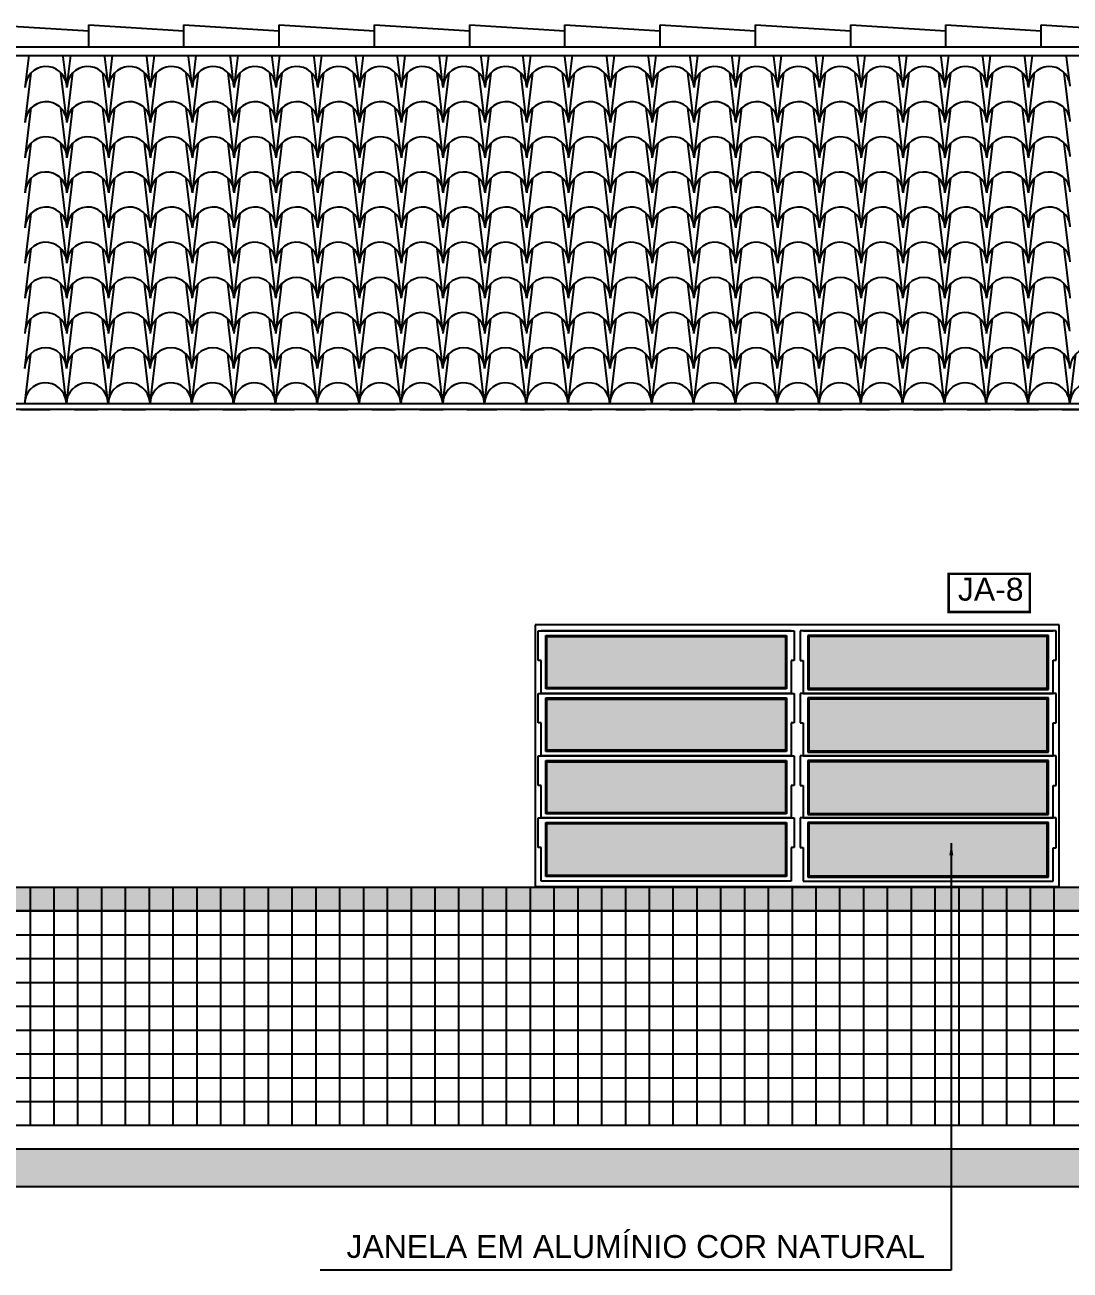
# Model space of a CAD drawing. Extents: x 183 to 373, y 23 to 105.
# Drawn here: x 223.99 to 228.38, y 56.57 to 61.8 of the extents above; entities that cross this region are included whole.
import ezdxf

# ---------------------------------------------------------------- set-up
doc = ezdxf.new("R2010")
doc.units = 0
doc.header["$LTSCALE"] = 0.005
doc.linetypes.add('C5', pattern=[60, 50, -5, 0, -5])
doc.linetypes.add('TRAÇO-2PTOS_P', pattern=[0.625, 0.25, -0.125, 0, -0.125, 0, -0.125])
doc.layers.get('0').update_dxf_attribs({"linetype": 'CONTINUOUS'})
for name, color, linetype in [('01', 1, 'CONTINUOUS'), ('0_HATCH', 1, 'CONTINUOUS'), ('252', 252, 'CONTINUOUS'), ('A-01', 1, 'CONTINUOUS'), ('A-CHAO_FACHADA', 8, 'CONTINUOUS'), ('A-COTAS', 1, 'CONTINUOUS'), ('A-HACH', 1, 'CONTINUOUS'), ('ARQ-EXO-1_100', 251, 'C5'), ('ARQ-SMB-1_100', 1, 'CONTINUOUS'), ('ARQ-TXT-1_075', 2, 'CONTINUOUS'), ('BL-AR-TELHA 2', 2, 'CONTINUOUS'), ('TELHA', 3, 'CONTINUOUS')]:
    doc.layers.add(name, color=color, linetype=linetype)
doc.styles.add('ESC-50-A20', font='arial.ttf', dxfattribs={"height": 0.1})
doc.styles.add('FNDE Texto Cota 0025', font='verdana.ttf', dxfattribs={"height": 0.04})
doc.dimstyles.new('FNDE 1-0025', dxfattribs={"dimscale": 5, "dimtxt": 0.04, "dimasz": 0.01, "dimexe": 0.15, "dimexo": 0.15, "dimgap": 0.005, "dimtad": 1, "dimzin": 1, "dimdsep": 46, "dimtxsty": 'FNDE Texto Cota 0025', "dimblk": 'tic', "dimcen": 0.015, "dimdle": 0.15, "dimse1": 1, "dimse2": 1, "dimclrd": 251, "dimclre": 251, "dimclrt": 256, "dimaunit": 1, "dimadec": 3, "dimazin": 0, "dimtfac": 1, "dimtix": 1, "dimtmove": 2, "dimatfit": 3, "dimfxl": 0.15, "dimtvp": 1, "dimtolj": 1, "dimtzin": 0, "dimarcsym": 0})

# ---------------------------------------------------------------- blocks, each defined once
blk = doc.blocks.new('tic')
at = {"color": 251}
for p, q in [((-1, 0), (1, 0)), ((0, -1), (0, 1))]:
    blk.add_line(p, q, dxfattribs=at)
blk.add_line((-0.6, -0.6), (0.6, 0.6))

msp = doc.modelspace()

# ---------------------------------------------------------------- hatches: boundary and pattern name
at = {"layer": '0_HATCH'}
msp.add_hatch(color=160, dxfattribs=at).paths.add_polyline_path([(265.7723, 58.0804), (208.5873, 58.0804), (208.5873, 58.1804), (265.7723, 58.1804)])
at = {"layer": 'A-COTAS'}
h = msp.add_hatch(color=256, dxfattribs=at)
h.set_gradient(color1=(91, 91, 91), one_color=1, tint=1, name='INVHEMISPHERICAL')
h.paths.add_polyline_path([(226.1867, 59.2318), (226.1867, 59.0173), (227.1879, 59.0173), (227.1879, 59.2318)])
h.paths.add_polyline_path([(226.1867, 58.9693), (226.1867, 58.7548), (227.1879, 58.7548), (227.1879, 58.9693)])
h.paths.add_polyline_path([(226.1867, 58.7068), (226.1867, 58.4923), (227.1879, 58.4923), (227.1879, 58.7068)])
h.paths.add_polyline_path([(226.1867, 58.4468), (226.1867, 58.2298), (227.1879, 58.2298), (227.1879, 58.4468)])
h.paths.add_polyline_path([(228.2879, 59.015), (228.2879, 59.2318), (227.2867, 59.2318), (227.2867, 59.015)])
h.paths.add_polyline_path([(228.2879, 58.7525), (228.2879, 58.9693), (227.2867, 58.9693), (227.2867, 58.7525)])
h.paths.add_polyline_path([(228.2879, 58.49), (228.2879, 58.7068), (227.2867, 58.7068), (227.2867, 58.49)])
h.paths.add_polyline_path([(227.2867, 58.4468), (227.2867, 58.2275), (228.2879, 58.2275), (228.2879, 58.4468)])
at = {"layer": 'A-HACH'}
msp.add_hatch(color=254, dxfattribs=at).paths.add_polyline_path([(206.7463, 57.0804), (206.7463, 56.9223), (267.1707, 56.9223), (267.1707, 57.0804)])

# ---------------------------------------------------------------- linework, layer by layer
at = {"layer": '01', "color": 251}
msp.add_line((208.5873, 58.0804, -6.6453), (265.7723, 58.0804, -6.6453), dxfattribs=at)
at = {"layer": '252'}
for p, q in [((224.0173, 57.1804, 6.6453), (224.0173, 58.1804, 6.6453)), ((224.0173, 57.1804, 6.6453), (224.0173, 58.1804, 6.6453)), ((224.1173, 57.1804, 6.6453), (224.1173, 58.1804, 6.6453)), ((224.2173, 57.1804, 6.6453), (224.2173, 58.1804, 6.6453)), ((224.3173, 57.1804, 6.6453), (224.3173, 58.1804, 6.6453)), ((224.4173, 57.1804, 6.6453), (224.4173, 58.1804, 6.6453)), ((224.5173, 57.1804, 6.6453), (224.5173, 58.1804, 6.6453)), ((224.6173, 57.1804, 6.6453), (224.6173, 58.1804, 6.6453)), ((224.7173, 57.1804, 6.6453), (224.7173, 58.1804, 6.6453)), ((224.8173, 57.1804, 6.6453), (224.8173, 58.1804, 6.6453)), ((224.8173, 57.1804, 6.6453), (224.8173, 58.1804, 6.6453)), ((224.9173, 57.1804, 6.6453), (224.9173, 58.1804, 6.6453)), ((225.0173, 57.1804, 6.6453), (225.0173, 58.1804, 6.6453)), ((225.1173, 57.1804, 6.6453), (225.1173, 58.1804, 6.6453)), ((225.2173, 57.1804, 6.6453), (225.2173, 58.1804, 6.6453)), ((225.2173, 57.1804, 6.6453), (225.2173, 58.1804, 6.6453)), ((225.3173, 57.1804, 6.6453), (225.3173, 58.1804, 6.6453)), ((225.4173, 57.1804, 6.6453), (225.4173, 58.1804, 6.6453)), ((225.5173, 57.1804, 6.6453), (225.5173, 58.1804, 6.6453)), ((225.6173, 57.1804, 6.6453), (225.6173, 58.1804, 6.6453)), ((225.7173, 57.1804, 6.6453), (225.7173, 58.1804, 6.6453)), ((225.8173, 57.1804, 6.6453), (225.8173, 58.1804, 6.6453)), ((225.9173, 57.1804, 6.6453), (225.9173, 58.1804, 6.6453)), ((226.0173, 57.1804, 6.6453), (226.0173, 58.1804, 6.6453)), ((226.1173, 57.1804, 6.6453), (226.1173, 58.1804, 6.6453)), ((226.2173, 57.1804, 6.6453), (226.2173, 58.1804, 6.6453)), ((226.3173, 57.1804, 6.6453), (226.3173, 58.1804, 6.6453)), ((226.3173, 57.1804, 6.6453), (226.3173, 58.1804, 6.6453)), ((226.4173, 57.1804, 6.6453), (226.4173, 58.1804, 6.6453)), ((226.5173, 57.1804, 6.6453), (226.5173, 58.1804, 6.6453)), ((226.6173, 57.1804, 6.6453), (226.6173, 58.1804, 6.6453)), ((226.6173, 57.1804, 6.6453), (226.6173, 58.1804, 6.6453)), ((226.7173, 57.1804, 6.6453), (226.7173, 58.1804, 6.6453)), ((226.8173, 57.1804, 6.6453), (226.8173, 58.1804, 6.6453)), ((226.9173, 57.1804, 6.6453), (226.9173, 58.1804, 6.6453)), ((227.0173, 57.1804, 6.6453), (227.0173, 58.1804, 6.6453)), ((227.1173, 57.1804, 6.6453), (227.1173, 58.1804, 6.6453)), ((227.2173, 57.1804, 6.6453), (227.2173, 58.1804, 6.6453)), ((227.3173, 57.1804, 6.6453), (227.3173, 58.1804, 6.6453)), ((227.4173, 57.1804, 6.6453), (227.4173, 58.1804, 6.6453)), ((227.5173, 57.1804, 6.6453), (227.5173, 58.1804, 6.6453)), ((227.6173, 57.1804, 6.6453), (227.6173, 58.1804, 6.6453)), ((227.7173, 57.1804, 6.6453), (227.7173, 58.1804, 6.6453)), ((227.8173, 57.1804, 6.6453), (227.8173, 58.1804, 6.6453)), ((227.9173, 57.1804, 6.6453), (227.9173, 58.1804, 6.6453)), ((228.0173, 57.1804, 6.6453), (228.0173, 58.1804, 6.6453)), ((228.1173, 57.1804, 6.6453), (228.1173, 58.1804, 6.6453)), ((228.2173, 57.1804, 6.6453), (228.2173, 58.1804, 6.6453)), ((228.2173, 57.1804, 6.6453), (228.2173, 58.1804, 6.6453)), ((228.3173, 57.1804, 6.6453), (228.3173, 58.1804, 6.6453)), ((208.5873, 57.9804, 3.3226), (265.7723, 57.9804, -3.3226)), ((208.5873, 57.8804, 3.3226), (265.7723, 57.8804, -3.3226)), ((208.5873, 57.7804, 3.3226), (265.7723, 57.7804, -3.3226)), ((208.5873, 57.6804, 3.3226), (265.7723, 57.6804, -3.3226)), ((208.5873, 57.5804, 3.3226), (265.7723, 57.5804, -3.3226)), ((208.5873, 57.4804, 3.3226), (265.7723, 57.4804, -3.3226)), ((208.5873, 57.3804, 3.3226), (265.7723, 57.3804, -3.3226)), ((208.5873, 57.2804, 3.3226), (265.7723, 57.2804, -3.3226))]:
    msp.add_line(p, q, dxfattribs=at)
at = {"layer": '252', "linetype": 'Continuous', "elevation": 3.3226}
msp.add_lwpolyline([(265.7723, 58.0804), (208.5873, 58.0804), (208.5873, 58.1804), (265.7723, 58.1804)], close=True, dxfattribs=at)
at = {"layer": 'A-01', "color": 3}
for p, q in [((223.8622, 61.7999), (224.2622, 61.7753)), ((224.2622, 61.7999), (224.6622, 61.7753)), ((224.2622, 61.7078), (224.2622, 61.7999)), ((224.6622, 61.7078), (224.6622, 61.7999)), ((224.6622, 61.7999), (225.0622, 61.7753)), ((225.0622, 61.7078), (225.0622, 61.7999)), ((225.0622, 61.7999), (225.4622, 61.7753)), ((225.4622, 61.7999), (225.8622, 61.7753)), ((225.4622, 61.7078), (225.4622, 61.7999)), ((225.8622, 61.7078), (225.8622, 61.7999)), ((225.8622, 61.7999), (226.2622, 61.7753)), ((226.2622, 61.7078), (226.2622, 61.7999)), ((226.2622, 61.7999), (226.6622, 61.7753)), ((226.6622, 61.7078), (226.6622, 61.7999)), ((226.6622, 61.7999), (227.0622, 61.7753)), ((227.0622, 61.7999), (227.4622, 61.7753)), ((227.0622, 61.7078), (227.0622, 61.7999)), ((227.4622, 61.7078), (227.4622, 61.7999)), ((227.4622, 61.7999), (227.8622, 61.7753)), ((227.8622, 61.7078), (227.8622, 61.7999)), ((227.8622, 61.7999), (228.2622, 61.7753)), ((228.2622, 61.7078), (228.2622, 61.7999)), ((228.2622, 61.7999), (228.6622, 61.7753)), ((212.5123, 61.7078), (261.8473, 61.7078)), ((212.5123, 61.6717), (261.8473, 61.6717))]:
    msp.add_line(p, q, dxfattribs=at)
at = {"layer": 'A-01', "color": 5}
msp.add_line((207.9873, 57.1804), (266.3723, 57.1804), dxfattribs=at)
at = {"layer": 'A-01', "color": 8}
msp.add_line((267.1707, 56.9223), (206.7463, 56.9223), dxfattribs=at)
at = {"layer": 'A-CHAO_FACHADA', "color": 6}
msp.add_line((267.1707, 57.0804), (206.7463, 57.0804), dxfattribs=at)
at = {"layer": 'A-COTAS'}
for p, q in [((228.3373, 59.2812), (226.1373, 59.2812)), ((226.1373, 59.2812), (226.1373, 58.1812)), ((228.3373, 58.1812), (228.3373, 59.2812)), ((226.15, 59.2558), (227.2246, 59.2558)), ((226.15, 59.1323), (226.15, 59.2558)), ((227.2119, 59.2558), (226.1627, 59.2558)), ((226.1817, 59.2368), (227.1929, 59.2368)), ((226.1817, 59.0123), (226.1817, 59.2368)), ((226.1867, 59.2318), (227.1879, 59.2318)), ((226.1867, 59.0173), (226.1867, 59.2318)), ((227.1879, 59.2318), (227.1879, 59.0173)), ((227.1929, 59.2368), (227.1929, 59.0123)), ((227.2246, 59.2558), (227.2246, 59.1323)), ((228.3246, 59.2558), (227.25, 59.2558)), ((227.25, 59.2558), (227.25, 59.1323)), ((227.2627, 59.2558), (228.3119, 59.2558)), ((228.2929, 59.2368), (227.2817, 59.2368)), ((227.2817, 59.2368), (227.2817, 59.01)), ((228.2879, 59.2318), (227.2867, 59.2318)), ((227.2867, 59.2318), (227.2867, 59.015)), ((228.2879, 59.015), (228.2879, 59.2318)), ((228.2929, 59.01), (228.2929, 59.2368)), ((228.3246, 59.1325), (228.3246, 59.2558)), ((226.1627, 59.1323), (226.15, 59.1323)), ((226.1627, 58.9933), (226.1627, 59.1323)), ((227.2246, 59.1323), (227.2119, 59.1323)), ((227.2119, 59.1323), (227.2119, 58.9933)), ((227.25, 59.1323), (227.2627, 59.1323)), ((227.2627, 59.1323), (227.2627, 58.9933)), ((228.3119, 58.9933), (228.3119, 59.1325)), ((228.3119, 59.1325), (228.3246, 59.1325)), ((227.1879, 59.0173), (226.1867, 59.0173)), ((226.15, 58.9933), (227.2246, 58.9933)), ((226.15, 58.8698), (226.15, 58.9933)), ((227.2119, 58.9933), (226.1627, 58.9933)), ((227.2119, 58.9933), (226.1627, 58.9933)), ((227.1929, 59.0123), (226.1817, 59.0123)), ((226.1817, 58.9743), (227.1929, 58.9743)), ((226.1817, 58.7498), (226.1817, 58.9743)), ((226.1867, 58.9693), (227.1879, 58.9693)), ((226.1867, 58.7548), (226.1867, 58.9693)), ((227.1879, 58.9693), (227.1879, 58.7548)), ((227.1929, 58.9743), (227.1929, 58.7498)), ((227.2246, 58.9933), (227.2246, 58.8698)), ((228.3246, 58.9933), (227.25, 58.9933)), ((227.25, 58.9933), (227.25, 58.8698)), ((227.2627, 58.9933), (228.3119, 58.9933)), ((227.2627, 58.9933), (228.3119, 58.9933)), ((227.2817, 59.01), (228.2929, 59.01)), ((228.2929, 58.9743), (227.2817, 58.9743)), ((227.2817, 58.9743), (227.2817, 58.7475)), ((227.2867, 59.015), (228.2879, 59.015)), ((228.2879, 58.9693), (227.2867, 58.9693)), ((227.2867, 58.9693), (227.2867, 58.7525)), ((228.2879, 58.7525), (228.2879, 58.9693)), ((228.2929, 58.7475), (228.2929, 58.9743)), ((228.3246, 58.87), (228.3246, 58.9933)), ((226.1627, 58.8698), (226.15, 58.8698)), ((226.1627, 58.7308), (226.1627, 58.8698)), ((227.2246, 58.8698), (227.2119, 58.8698)), ((227.2119, 58.8698), (227.2119, 58.7308)), ((227.25, 58.8698), (227.2627, 58.8698)), ((227.2627, 58.8698), (227.2627, 58.7308)), ((228.3119, 58.7308), (228.3119, 58.87)), ((228.3119, 58.87), (228.3246, 58.87)), ((227.1879, 58.7548), (226.1867, 58.7548)), ((226.15, 58.7308), (227.2246, 58.7308)), ((226.15, 58.6073), (226.15, 58.7308)), ((227.2119, 58.7308), (226.1627, 58.7308)), ((227.2119, 58.7308), (226.1627, 58.7308)), ((227.1929, 58.7498), (226.1817, 58.7498)), ((226.1817, 58.7118), (227.1929, 58.7118)), ((226.1817, 58.4873), (226.1817, 58.7118)), ((226.1867, 58.7068), (227.1879, 58.7068)), ((226.1867, 58.4923), (226.1867, 58.7068)), ((227.1879, 58.7068), (227.1879, 58.4923)), ((227.1929, 58.7118), (227.1929, 58.4873)), ((227.2246, 58.7308), (227.2246, 58.6073)), ((228.3246, 58.7308), (227.25, 58.7308)), ((227.25, 58.7308), (227.25, 58.6073)), ((227.2627, 58.7308), (228.3119, 58.7308)), ((227.2627, 58.7308), (228.3119, 58.7308)), ((227.2817, 58.7475), (228.2929, 58.7475)), ((228.2929, 58.7118), (227.2817, 58.7118)), ((227.2817, 58.7118), (227.2817, 58.485)), ((227.2867, 58.7525), (228.2879, 58.7525)), ((228.2879, 58.7068), (227.2867, 58.7068)), ((227.2867, 58.7068), (227.2867, 58.49)), ((228.2879, 58.49), (228.2879, 58.7068)), ((228.2929, 58.485), (228.2929, 58.7118)), ((228.3246, 58.6075), (228.3246, 58.7308)), ((226.1627, 58.6073), (226.15, 58.6073)), ((226.1627, 58.4708), (226.1627, 58.6073)), ((227.2246, 58.6073), (227.2119, 58.6073)), ((227.2119, 58.6073), (227.2119, 58.4708)), ((227.25, 58.6073), (227.2627, 58.6073)), ((227.2627, 58.6073), (227.2627, 58.4708)), ((228.3119, 58.4708), (228.3119, 58.6075)), ((228.3119, 58.6075), (228.3246, 58.6075)), ((226.15, 58.4708), (227.2246, 58.4708)), ((226.15, 58.3473), (226.15, 58.4708)), ((227.2119, 58.4708), (226.1627, 58.4708)), ((227.2119, 58.4708), (226.1627, 58.4708)), ((227.1929, 58.4873), (226.1817, 58.4873)), ((226.1817, 58.4518), (227.1929, 58.4518)), ((226.1817, 58.2248), (226.1817, 58.4518)), ((227.1879, 58.4923), (226.1867, 58.4923)), ((226.1867, 58.4468), (227.1879, 58.4468)), ((226.1867, 58.2298), (226.1867, 58.4468)), ((227.1879, 58.4468), (227.1879, 58.2298)), ((227.1929, 58.4518), (227.1929, 58.2248)), ((227.2246, 58.4708), (227.2246, 58.3473)), ((228.3246, 58.4708), (227.25, 58.4708)), ((227.25, 58.4708), (227.25, 58.3473)), ((227.2627, 58.4708), (228.3119, 58.4708)), ((227.2627, 58.4708), (228.3119, 58.4708)), ((227.2817, 58.485), (228.2929, 58.485)), ((228.2929, 58.4518), (227.2817, 58.4518)), ((227.2817, 58.4518), (227.2817, 58.2225)), ((227.2867, 58.49), (228.2879, 58.49)), ((228.2879, 58.4468), (227.2867, 58.4468)), ((227.2867, 58.4468), (227.2867, 58.2275)), ((228.2879, 58.2275), (228.2879, 58.4468)), ((228.2929, 58.2225), (228.2929, 58.4518)), ((228.3246, 58.345), (228.3246, 58.4708)), ((226.1627, 58.3473), (226.15, 58.3473)), ((226.1627, 58.2058), (226.1627, 58.3473)), ((227.2246, 58.3473), (227.2119, 58.3473)), ((227.2119, 58.3473), (227.2119, 58.2058)), ((227.25, 58.3473), (227.2627, 58.3473)), ((227.2627, 58.3473), (227.2627, 58.2058)), ((228.3119, 58.2058), (228.3119, 58.345)), ((228.3119, 58.345), (228.3246, 58.345)), ((228.3373, 58.1812), (226.1373, 58.1812)), ((227.2119, 58.2058), (226.1627, 58.2058)), ((227.1929, 58.2248), (226.1817, 58.2248)), ((227.1879, 58.2298), (226.1867, 58.2298)), ((227.2627, 58.2058), (228.3119, 58.2058)), ((227.2817, 58.2225), (228.2929, 58.2225)), ((227.2867, 58.2275), (228.2879, 58.2275))]:
    msp.add_line(p, q, dxfattribs=at)
at = {"layer": 'ARQ-EXO-1_100', "color": 252, "linetype": 'TRAÇO-2PTOS_P', "ltscale": 100}
for p, q in [((205.8509, 60.1854), (267.1957, 60.1854)), ((205.8509, 57.1804), (267.1957, 57.1804))]:
    msp.add_line(p, q, dxfattribs=at)
at = {"layer": 'ARQ-SMB-1_100', "color": 252, "ltscale": 10, "const_width": 0.0107}
msp.add_lwpolyline([(227.8736, 59.3357), (228.2146, 59.3357), (228.2146, 59.4957), (227.8736, 59.4957)], close=True, dxfattribs=at)
at = {"layer": 'BL-AR-TELHA 2'}
for p, q in [((223.9955, 61.5376), (224.0117, 61.6717)), ((224.17, 61.5423), (224.1551, 61.6661)), ((224.1711, 61.5376), (224.1873, 61.6717)), ((224.3455, 61.5423), (224.3306, 61.6661)), ((224.3467, 61.5376), (224.3628, 61.6717)), ((224.5211, 61.5423), (224.5062, 61.6661)), ((224.5222, 61.5376), (224.5384, 61.6717)), ((224.6967, 61.5423), (224.6818, 61.6661)), ((224.6978, 61.5376), (224.714, 61.6717)), ((224.8722, 61.5423), (224.8573, 61.6661)), ((224.8734, 61.5376), (224.8895, 61.6717)), ((225.0478, 61.5423), (225.0329, 61.6661)), ((225.049, 61.5376), (225.0651, 61.6717)), ((225.2234, 61.5423), (225.2085, 61.6661)), ((225.2245, 61.5376), (225.2407, 61.6717)), ((225.399, 61.5423), (225.3841, 61.6661)), ((225.4001, 61.5376), (225.4162, 61.6717)), ((225.5745, 61.5423), (225.5596, 61.6661)), ((225.5757, 61.5376), (225.5918, 61.6717)), ((225.7501, 61.5423), (225.7352, 61.6661)), ((225.7512, 61.5376), (225.7674, 61.6717)), ((225.9257, 61.5423), (225.9108, 61.6661)), ((225.9268, 61.5376), (225.943, 61.6717)), ((226.1012, 61.5423), (226.0863, 61.6661)), ((226.1024, 61.5376), (226.1185, 61.6717)), ((226.2768, 61.5423), (226.2619, 61.6661)), ((226.2779, 61.5376), (226.2941, 61.6717)), ((226.4524, 61.5423), (226.4375, 61.6661)), ((226.4535, 61.5376), (226.4697, 61.6717)), ((226.6279, 61.5423), (226.613, 61.6661)), ((226.6291, 61.5376), (226.6452, 61.6717)), ((226.8035, 61.5423), (226.7886, 61.6661)), ((226.8047, 61.5376), (226.8208, 61.6717)), ((226.9791, 61.5423), (226.9642, 61.6661)), ((226.9802, 61.5376), (226.9964, 61.6717)), ((227.1547, 61.5423), (227.1398, 61.6661)), ((227.1558, 61.5376), (227.1719, 61.6717)), ((227.3302, 61.5423), (227.3153, 61.6661)), ((227.3314, 61.5376), (227.3475, 61.6717)), ((227.5058, 61.5423), (227.4909, 61.6661)), ((227.5069, 61.5376), (227.5231, 61.6717)), ((227.6814, 61.5423), (227.6665, 61.6661)), ((227.6825, 61.5376), (227.6986, 61.6717)), ((227.8569, 61.5423), (227.842, 61.6661)), ((227.8581, 61.5376), (227.8742, 61.6717)), ((228.0325, 61.5423), (228.0176, 61.6661)), ((228.0336, 61.5376), (228.0498, 61.6717)), ((228.2081, 61.5423), (228.1932, 61.6661)), ((228.2092, 61.5376), (228.2254, 61.6717)), ((228.3836, 61.5423), (228.3687, 61.6661)), ((223.9955, 61.39), (224.0207, 61.599)), ((224.17, 61.3948), (224.1454, 61.599)), ((224.1711, 61.39), (224.1963, 61.599)), ((224.3455, 61.3948), (224.321, 61.599)), ((224.3467, 61.39), (224.3718, 61.599)), ((224.5211, 61.3948), (224.4965, 61.599)), ((224.5222, 61.39), (224.5474, 61.599)), ((224.6967, 61.3948), (224.6721, 61.599)), ((224.6978, 61.39), (224.723, 61.599)), ((224.8722, 61.3948), (224.8477, 61.599)), ((224.8734, 61.39), (224.8985, 61.599)), ((225.0478, 61.3948), (225.0232, 61.599)), ((225.049, 61.39), (225.0741, 61.599)), ((225.2234, 61.3948), (225.1988, 61.599)), ((225.2245, 61.39), (225.2497, 61.599)), ((225.399, 61.3948), (225.3744, 61.599)), ((225.4001, 61.39), (225.4252, 61.599)), ((225.5745, 61.3948), (225.5499, 61.599)), ((225.5757, 61.39), (225.6008, 61.599)), ((225.7501, 61.3948), (225.7255, 61.599)), ((225.7512, 61.39), (225.7764, 61.599)), ((225.9257, 61.3948), (225.9011, 61.599)), ((225.9268, 61.39), (225.952, 61.599)), ((226.1012, 61.3948), (226.0767, 61.599)), ((226.1024, 61.39), (226.1275, 61.599)), ((226.2768, 61.3948), (226.2522, 61.599)), ((226.2779, 61.39), (226.3031, 61.599)), ((226.4524, 61.3948), (226.4278, 61.599)), ((226.4535, 61.39), (226.4787, 61.599)), ((226.6279, 61.3948), (226.6034, 61.599)), ((226.6291, 61.39), (226.6542, 61.599)), ((226.8035, 61.3948), (226.7789, 61.599)), ((226.8047, 61.39), (226.8298, 61.599)), ((226.9791, 61.3948), (226.9545, 61.599)), ((226.9802, 61.39), (227.0054, 61.599)), ((227.1547, 61.3948), (227.1301, 61.599)), ((227.1558, 61.39), (227.1809, 61.599)), ((227.3302, 61.3948), (227.3056, 61.599)), ((227.3314, 61.39), (227.3565, 61.599)), ((227.5058, 61.3948), (227.4812, 61.599)), ((227.5069, 61.39), (227.5321, 61.599)), ((227.6814, 61.3948), (227.6568, 61.599)), ((227.6825, 61.39), (227.7077, 61.599)), ((227.8569, 61.3948), (227.8323, 61.599)), ((227.8581, 61.39), (227.8832, 61.599)), ((228.0325, 61.3948), (228.0079, 61.599)), ((228.0336, 61.39), (228.0588, 61.599)), ((228.2081, 61.3948), (228.1835, 61.599)), ((228.2092, 61.39), (228.2344, 61.599)), ((228.3836, 61.3948), (228.3591, 61.599)), ((223.9955, 61.2425), (224.0207, 61.4514)), ((224.17, 61.2472), (224.1454, 61.4514)), ((224.1711, 61.2425), (224.1963, 61.4514)), ((224.3455, 61.2472), (224.321, 61.4514)), ((224.3467, 61.2425), (224.3718, 61.4514)), ((224.5211, 61.2472), (224.4965, 61.4514)), ((224.5222, 61.2425), (224.5474, 61.4514)), ((224.6967, 61.2472), (224.6721, 61.4514)), ((224.6978, 61.2425), (224.723, 61.4514)), ((224.8722, 61.2472), (224.8477, 61.4514)), ((224.8734, 61.2425), (224.8985, 61.4514)), ((225.0478, 61.2472), (225.0232, 61.4514)), ((225.049, 61.2425), (225.0741, 61.4514)), ((225.2234, 61.2472), (225.1988, 61.4514)), ((225.2245, 61.2425), (225.2497, 61.4514)), ((225.399, 61.2472), (225.3744, 61.4514)), ((225.4001, 61.2425), (225.4252, 61.4514)), ((225.5745, 61.2472), (225.5499, 61.4514)), ((225.5757, 61.2425), (225.6008, 61.4514)), ((225.7501, 61.2472), (225.7255, 61.4514)), ((225.7512, 61.2425), (225.7764, 61.4514)), ((225.9257, 61.2472), (225.9011, 61.4514)), ((225.9268, 61.2425), (225.952, 61.4514)), ((226.1012, 61.2472), (226.0767, 61.4514)), ((226.1024, 61.2425), (226.1275, 61.4514)), ((226.2768, 61.2472), (226.2522, 61.4514)), ((226.2779, 61.2425), (226.3031, 61.4514)), ((226.4524, 61.2472), (226.4278, 61.4514)), ((226.4535, 61.2425), (226.4787, 61.4514)), ((226.6279, 61.2472), (226.6034, 61.4514)), ((226.6291, 61.2425), (226.6542, 61.4514)), ((226.8035, 61.2472), (226.7789, 61.4514)), ((226.8047, 61.2425), (226.8298, 61.4514)), ((226.9791, 61.2472), (226.9545, 61.4514)), ((226.9802, 61.2425), (227.0054, 61.4514)), ((227.1547, 61.2472), (227.1301, 61.4514)), ((227.1558, 61.2425), (227.1809, 61.4514)), ((227.3302, 61.2472), (227.3056, 61.4514)), ((227.3314, 61.2425), (227.3565, 61.4514)), ((227.5058, 61.2472), (227.4812, 61.4514)), ((227.5069, 61.2425), (227.5321, 61.4514)), ((227.6814, 61.2472), (227.6568, 61.4514)), ((227.6825, 61.2425), (227.7077, 61.4514)), ((227.8569, 61.2472), (227.8323, 61.4514)), ((227.8581, 61.2425), (227.8832, 61.4514)), ((228.0325, 61.2472), (228.0079, 61.4514)), ((228.0336, 61.2425), (228.0588, 61.4514)), ((228.2081, 61.2472), (228.1835, 61.4514)), ((228.2092, 61.2425), (228.2344, 61.4514)), ((228.3836, 61.2472), (228.3591, 61.4514)), ((223.9955, 61.0949), (224.0207, 61.3039)), ((224.17, 61.0997), (224.1454, 61.3039)), ((224.1711, 61.0949), (224.1963, 61.3039)), ((224.3455, 61.0997), (224.321, 61.3039)), ((224.3467, 61.0949), (224.3718, 61.3039)), ((224.5211, 61.0997), (224.4965, 61.3039)), ((224.5222, 61.0949), (224.5474, 61.3039)), ((224.6967, 61.0997), (224.6721, 61.3039)), ((224.6978, 61.0949), (224.723, 61.3039)), ((224.8722, 61.0997), (224.8477, 61.3039)), ((224.8734, 61.0949), (224.8985, 61.3039)), ((225.0478, 61.0997), (225.0232, 61.3039)), ((225.049, 61.0949), (225.0741, 61.3039)), ((225.2234, 61.0997), (225.1988, 61.3039)), ((225.2245, 61.0949), (225.2497, 61.3039)), ((225.399, 61.0997), (225.3744, 61.3039)), ((225.4001, 61.0949), (225.4252, 61.3039)), ((225.5745, 61.0997), (225.5499, 61.3039)), ((225.5757, 61.0949), (225.6008, 61.3039)), ((225.7501, 61.0997), (225.7255, 61.3039)), ((225.7512, 61.0949), (225.7764, 61.3039)), ((225.9257, 61.0997), (225.9011, 61.3039)), ((225.9268, 61.0949), (225.952, 61.3039)), ((226.1012, 61.0997), (226.0767, 61.3039)), ((226.1024, 61.0949), (226.1275, 61.3039)), ((226.2768, 61.0997), (226.2522, 61.3039)), ((226.2779, 61.0949), (226.3031, 61.3039)), ((226.4524, 61.0997), (226.4278, 61.3039)), ((226.4535, 61.0949), (226.4787, 61.3039)), ((226.6279, 61.0997), (226.6034, 61.3039)), ((226.6291, 61.0949), (226.6542, 61.3039)), ((226.8035, 61.0997), (226.7789, 61.3039)), ((226.8047, 61.0949), (226.8298, 61.3039)), ((226.9791, 61.0997), (226.9545, 61.3039)), ((226.9802, 61.0949), (227.0054, 61.3039)), ((227.1547, 61.0997), (227.1301, 61.3039)), ((227.1558, 61.0949), (227.1809, 61.3039)), ((227.3302, 61.0997), (227.3056, 61.3039)), ((227.3314, 61.0949), (227.3565, 61.3039)), ((227.5058, 61.0997), (227.4812, 61.3039)), ((227.5069, 61.0949), (227.5321, 61.3039)), ((227.6814, 61.0997), (227.6568, 61.3039)), ((227.6825, 61.0949), (227.7077, 61.3039)), ((227.8569, 61.0997), (227.8323, 61.3039)), ((227.8581, 61.0949), (227.8832, 61.3039)), ((228.0325, 61.0997), (228.0079, 61.3039)), ((228.0336, 61.0949), (228.0588, 61.3039)), ((228.2081, 61.0997), (228.1835, 61.3039)), ((228.2092, 61.0949), (228.2344, 61.3039)), ((228.3836, 61.0997), (228.3591, 61.3039)), ((223.9955, 60.9474), (224.0207, 61.1563)), ((224.17, 60.9521), (224.1454, 61.1563)), ((224.1711, 60.9474), (224.1963, 61.1563)), ((224.3455, 60.9521), (224.321, 61.1563)), ((224.3467, 60.9474), (224.3718, 61.1563)), ((224.5211, 60.9521), (224.4965, 61.1563)), ((224.5222, 60.9474), (224.5474, 61.1563)), ((224.6967, 60.9521), (224.6721, 61.1563)), ((224.6978, 60.9474), (224.723, 61.1563)), ((224.8722, 60.9521), (224.8477, 61.1563)), ((224.8734, 60.9474), (224.8985, 61.1563)), ((225.0478, 60.9521), (225.0232, 61.1563)), ((225.049, 60.9474), (225.0741, 61.1563)), ((225.2234, 60.9521), (225.1988, 61.1563)), ((225.2245, 60.9474), (225.2497, 61.1563)), ((225.399, 60.9521), (225.3744, 61.1563)), ((225.4001, 60.9474), (225.4252, 61.1563)), ((225.5745, 60.9521), (225.5499, 61.1563)), ((225.5757, 60.9474), (225.6008, 61.1563)), ((225.7501, 60.9521), (225.7255, 61.1563)), ((225.7512, 60.9474), (225.7764, 61.1563)), ((225.9257, 60.9521), (225.9011, 61.1563)), ((225.9268, 60.9474), (225.952, 61.1563)), ((226.1012, 60.9521), (226.0767, 61.1563)), ((226.1024, 60.9474), (226.1275, 61.1563)), ((226.2768, 60.9521), (226.2522, 61.1563)), ((226.2779, 60.9474), (226.3031, 61.1563)), ((226.4524, 60.9521), (226.4278, 61.1563)), ((226.4535, 60.9474), (226.4787, 61.1563)), ((226.6279, 60.9521), (226.6034, 61.1563)), ((226.6291, 60.9474), (226.6542, 61.1563)), ((226.8035, 60.9521), (226.7789, 61.1563)), ((226.8047, 60.9474), (226.8298, 61.1563)), ((226.9791, 60.9521), (226.9545, 61.1563)), ((226.9802, 60.9474), (227.0054, 61.1563)), ((227.1547, 60.9521), (227.1301, 61.1563)), ((227.1558, 60.9474), (227.1809, 61.1563)), ((227.3302, 60.9521), (227.3056, 61.1563)), ((227.3314, 60.9474), (227.3565, 61.1563)), ((227.5058, 60.9521), (227.4812, 61.1563)), ((227.5069, 60.9474), (227.5321, 61.1563)), ((227.6814, 60.9521), (227.6568, 61.1563)), ((227.6825, 60.9474), (227.7077, 61.1563)), ((227.8569, 60.9521), (227.8323, 61.1563)), ((227.8581, 60.9474), (227.8832, 61.1563)), ((228.0325, 60.9521), (228.0079, 61.1563)), ((228.0336, 60.9474), (228.0588, 61.1563)), ((228.2081, 60.9521), (228.1835, 61.1563)), ((228.2092, 60.9474), (228.2344, 61.1563)), ((228.3836, 60.9521), (228.3591, 61.1563)), ((223.9955, 60.7998), (224.0207, 61.0088)), ((224.17, 60.8046), (224.1454, 61.0088)), ((224.1711, 60.7998), (224.1963, 61.0088)), ((224.3455, 60.8046), (224.321, 61.0088)), ((224.3467, 60.7998), (224.3718, 61.0088)), ((224.5211, 60.8046), (224.4965, 61.0088)), ((224.5222, 60.7998), (224.5474, 61.0088)), ((224.6967, 60.8046), (224.6721, 61.0088)), ((224.6978, 60.7998), (224.723, 61.0088)), ((224.8722, 60.8046), (224.8477, 61.0088)), ((224.8734, 60.7998), (224.8985, 61.0088)), ((225.0478, 60.8046), (225.0232, 61.0088)), ((225.049, 60.7998), (225.0741, 61.0088)), ((225.2234, 60.8046), (225.1988, 61.0088)), ((225.2245, 60.7998), (225.2497, 61.0088)), ((225.399, 60.8046), (225.3744, 61.0088)), ((225.4001, 60.7998), (225.4252, 61.0088)), ((225.5745, 60.8046), (225.5499, 61.0088)), ((225.5757, 60.7998), (225.6008, 61.0088)), ((225.7501, 60.8046), (225.7255, 61.0088)), ((225.7512, 60.7998), (225.7764, 61.0088)), ((225.9257, 60.8046), (225.9011, 61.0088)), ((225.9268, 60.7998), (225.952, 61.0088)), ((226.1012, 60.8046), (226.0767, 61.0088)), ((226.1024, 60.7998), (226.1275, 61.0088)), ((226.2768, 60.8046), (226.2522, 61.0088)), ((226.2779, 60.7998), (226.3031, 61.0088)), ((226.4524, 60.8046), (226.4278, 61.0088)), ((226.4535, 60.7998), (226.4787, 61.0088)), ((226.6279, 60.8046), (226.6034, 61.0088)), ((226.6291, 60.7998), (226.6542, 61.0088)), ((226.8035, 60.8046), (226.7789, 61.0088)), ((226.8047, 60.7998), (226.8298, 61.0088)), ((226.9791, 60.8046), (226.9545, 61.0088)), ((226.9802, 60.7998), (227.0054, 61.0088)), ((227.1547, 60.8046), (227.1301, 61.0088)), ((227.1558, 60.7998), (227.1809, 61.0088)), ((227.3302, 60.8046), (227.3056, 61.0088)), ((227.3314, 60.7998), (227.3565, 61.0088)), ((227.5058, 60.8046), (227.4812, 61.0088)), ((227.5069, 60.7998), (227.5321, 61.0088)), ((227.6814, 60.8046), (227.6568, 61.0088)), ((227.6825, 60.7998), (227.7077, 61.0088)), ((227.8569, 60.8046), (227.8323, 61.0088)), ((227.8581, 60.7998), (227.8832, 61.0088)), ((228.0325, 60.8046), (228.0079, 61.0088)), ((228.0336, 60.7998), (228.0588, 61.0088)), ((228.2081, 60.8046), (228.1835, 61.0088)), ((228.2092, 60.7998), (228.2344, 61.0088)), ((228.3836, 60.8046), (228.3591, 61.0088)), ((223.9955, 60.6523), (224.0207, 60.8612)), ((224.17, 60.657), (224.1454, 60.8612)), ((224.1711, 60.6523), (224.1963, 60.8612)), ((224.3455, 60.657), (224.321, 60.8612)), ((224.3467, 60.6523), (224.3718, 60.8612)), ((224.5211, 60.657), (224.4965, 60.8612)), ((224.5222, 60.6523), (224.5474, 60.8612)), ((224.6967, 60.657), (224.6721, 60.8612)), ((224.6978, 60.6523), (224.723, 60.8612)), ((224.8722, 60.657), (224.8477, 60.8612)), ((224.8734, 60.6523), (224.8985, 60.8612)), ((225.0478, 60.657), (225.0232, 60.8612)), ((225.049, 60.6523), (225.0741, 60.8612)), ((225.2234, 60.657), (225.1988, 60.8612)), ((225.2245, 60.6523), (225.2497, 60.8612)), ((225.399, 60.657), (225.3744, 60.8612)), ((225.4001, 60.6523), (225.4252, 60.8612)), ((225.5745, 60.657), (225.5499, 60.8612)), ((225.5757, 60.6523), (225.6008, 60.8612)), ((225.7501, 60.657), (225.7255, 60.8612)), ((225.7512, 60.6523), (225.7764, 60.8612)), ((225.9257, 60.657), (225.9011, 60.8612)), ((225.9268, 60.6523), (225.952, 60.8612)), ((226.1012, 60.657), (226.0767, 60.8612)), ((226.1024, 60.6523), (226.1275, 60.8612)), ((226.2768, 60.657), (226.2522, 60.8612)), ((226.2779, 60.6523), (226.3031, 60.8612)), ((226.4524, 60.657), (226.4278, 60.8612)), ((226.4535, 60.6523), (226.4787, 60.8612)), ((226.6279, 60.657), (226.6034, 60.8612)), ((226.6291, 60.6523), (226.6542, 60.8612)), ((226.8035, 60.657), (226.7789, 60.8612)), ((226.8047, 60.6523), (226.8298, 60.8612)), ((226.9791, 60.657), (226.9545, 60.8612)), ((226.9802, 60.6523), (227.0054, 60.8612)), ((227.1547, 60.657), (227.1301, 60.8612)), ((227.1558, 60.6523), (227.1809, 60.8612)), ((227.3302, 60.657), (227.3056, 60.8612)), ((227.3314, 60.6523), (227.3565, 60.8612)), ((227.5058, 60.657), (227.4812, 60.8612)), ((227.5069, 60.6523), (227.5321, 60.8612)), ((227.6814, 60.657), (227.6568, 60.8612)), ((227.6825, 60.6523), (227.7077, 60.8612)), ((227.8569, 60.657), (227.8323, 60.8612)), ((227.8581, 60.6523), (227.8832, 60.8612)), ((228.0325, 60.657), (228.0079, 60.8612)), ((228.0336, 60.6523), (228.0588, 60.8612)), ((228.2081, 60.657), (228.1835, 60.8612)), ((228.2092, 60.6523), (228.2344, 60.8612)), ((228.3836, 60.657), (228.3591, 60.8612)), ((223.995, 60.5047), (224.0201, 60.7137)), ((224.1688, 60.5142), (224.1448, 60.7137)), ((224.1705, 60.5047), (224.1957, 60.7137)), ((224.3444, 60.5142), (224.3204, 60.7137)), ((224.3461, 60.5047), (224.3713, 60.7137)), ((224.52, 60.5142), (224.496, 60.7137)), ((224.5217, 60.5047), (224.5468, 60.7137)), ((224.6955, 60.5142), (224.6715, 60.7137)), ((224.6972, 60.5047), (224.7224, 60.7137)), ((224.8711, 60.5142), (224.8471, 60.7137)), ((224.8728, 60.5047), (224.898, 60.7137)), ((225.0467, 60.5142), (225.0227, 60.7137)), ((225.0484, 60.5047), (225.0735, 60.7137)), ((225.2222, 60.5142), (225.1982, 60.7137)), ((225.224, 60.5047), (225.2491, 60.7137)), ((225.3978, 60.5142), (225.3738, 60.7137)), ((225.3995, 60.5047), (225.4247, 60.7137)), ((225.5734, 60.5142), (225.5494, 60.7137)), ((225.5751, 60.5047), (225.6002, 60.7137)), ((225.749, 60.5142), (225.7249, 60.7137)), ((225.7507, 60.5047), (225.7758, 60.7137)), ((225.9245, 60.5142), (225.9005, 60.7137)), ((225.9262, 60.5047), (225.9514, 60.7137)), ((226.1001, 60.5142), (226.0761, 60.7137)), ((226.1018, 60.5047), (226.127, 60.7137)), ((226.2757, 60.5142), (226.2517, 60.7137)), ((226.2774, 60.5047), (226.3025, 60.7137)), ((226.4512, 60.5142), (226.4272, 60.7137)), ((226.4529, 60.5047), (226.4781, 60.7137)), ((226.6268, 60.5142), (226.6028, 60.7137)), ((226.6285, 60.5047), (226.6537, 60.7137)), ((226.8024, 60.5142), (226.7784, 60.7137)), ((226.8041, 60.5047), (226.8292, 60.7137)), ((226.9779, 60.5142), (226.9539, 60.7137)), ((226.9797, 60.5047), (227.0048, 60.7137)), ((227.1535, 60.5142), (227.1295, 60.7137)), ((227.1552, 60.5047), (227.1804, 60.7137)), ((227.3291, 60.5142), (227.3051, 60.7137)), ((227.3308, 60.5047), (227.3559, 60.7137)), ((227.5047, 60.5142), (227.4806, 60.7137)), ((227.5064, 60.5047), (227.5315, 60.7137)), ((227.6802, 60.5142), (227.6562, 60.7137)), ((227.6819, 60.5047), (227.7071, 60.7137)), ((227.8558, 60.5142), (227.8318, 60.7137)), ((227.8575, 60.5047), (227.8827, 60.7137)), ((228.0314, 60.5142), (228.0073, 60.7137)), ((228.0331, 60.5047), (228.0582, 60.7137)), ((228.2069, 60.5142), (228.1829, 60.7137)), ((228.2086, 60.5047), (228.2338, 60.7137)), ((228.3825, 60.5142), (228.3585, 60.7137)), ((223.9944, 60.3572), (224.0195, 60.5661)), ((224.1688, 60.3619), (224.1442, 60.5661)), ((224.17, 60.3572), (224.1951, 60.5661)), ((224.3444, 60.3619), (224.3198, 60.5661)), ((224.3455, 60.3572), (224.3707, 60.5661)), ((224.52, 60.3619), (224.4954, 60.5661)), ((224.5211, 60.3572), (224.5463, 60.5661)), ((224.6955, 60.3619), (224.671, 60.5661)), ((224.6967, 60.3572), (224.7218, 60.5661)), ((224.8711, 60.3619), (224.8465, 60.5661)), ((224.8722, 60.3572), (224.8974, 60.5661)), ((225.0467, 60.3619), (225.0221, 60.5661)), ((225.0478, 60.3572), (225.073, 60.5661)), ((225.2222, 60.3619), (225.1977, 60.5661)), ((225.2234, 60.3572), (225.2485, 60.5661)), ((225.3978, 60.3619), (225.3732, 60.5661)), ((225.399, 60.3572), (225.4241, 60.5661)), ((225.5734, 60.3619), (225.5488, 60.5661)), ((225.5745, 60.3572), (225.5997, 60.5661)), ((225.749, 60.3619), (225.7244, 60.5661)), ((225.7501, 60.3572), (225.7752, 60.5661)), ((225.9245, 60.3619), (225.8999, 60.5661)), ((225.9257, 60.3572), (225.9508, 60.5661)), ((226.1001, 60.3619), (226.0755, 60.5661)), ((226.1012, 60.3572), (226.1264, 60.5661)), ((226.2757, 60.3619), (226.2511, 60.5661)), ((226.2768, 60.3572), (226.302, 60.5661)), ((226.4512, 60.3619), (226.4267, 60.5661)), ((226.4524, 60.3572), (226.4775, 60.5661)), ((226.6268, 60.3619), (226.6022, 60.5661)), ((226.6279, 60.3572), (226.6531, 60.5661)), ((226.8024, 60.3619), (226.7778, 60.5661)), ((226.8035, 60.3572), (226.8287, 60.5661)), ((226.9779, 60.3619), (226.9534, 60.5661)), ((226.9791, 60.3572), (227.0042, 60.5661)), ((227.1535, 60.3619), (227.1289, 60.5661)), ((227.1547, 60.3572), (227.1798, 60.5661)), ((227.3291, 60.3619), (227.3045, 60.5661)), ((227.3302, 60.3572), (227.3554, 60.5661)), ((227.5047, 60.3619), (227.4801, 60.5661)), ((227.5058, 60.3572), (227.5309, 60.5661)), ((227.6802, 60.3619), (227.6556, 60.5661)), ((227.6814, 60.3572), (227.7065, 60.5661)), ((227.8558, 60.3619), (227.8312, 60.5661)), ((227.8569, 60.3572), (227.8821, 60.5661)), ((228.0314, 60.3619), (228.0068, 60.5661)), ((228.0325, 60.3572), (228.0577, 60.5661)), ((228.2069, 60.3619), (228.1823, 60.5661)), ((228.2081, 60.3572), (228.2332, 60.5661)), ((228.3825, 60.3619), (228.3579, 60.5661)), ((223.9938, 60.2096), (224.019, 60.4186)), ((224.1688, 60.2096), (224.1437, 60.4186)), ((224.1694, 60.2096), (224.1945, 60.4186)), ((224.3444, 60.2096), (224.3192, 60.4186)), ((224.345, 60.2096), (224.3701, 60.4186)), ((224.52, 60.2096), (224.4948, 60.4186)), ((224.5205, 60.2096), (224.5457, 60.4186)), ((224.6955, 60.2096), (224.6704, 60.4186)), ((224.6961, 60.2096), (224.7213, 60.4186)), ((224.8711, 60.2096), (224.846, 60.4186)), ((224.8717, 60.2096), (224.8968, 60.4186)), ((225.0467, 60.2096), (225.0215, 60.4186)), ((225.0472, 60.2096), (225.0724, 60.4186)), ((225.2222, 60.2096), (225.1971, 60.4186)), ((225.2228, 60.2096), (225.248, 60.4186)), ((225.3978, 60.2096), (225.3727, 60.4186)), ((225.3984, 60.2096), (225.4235, 60.4186)), ((225.5734, 60.2096), (225.5482, 60.4186)), ((225.574, 60.2096), (225.5991, 60.4186)), ((225.749, 60.2096), (225.7238, 60.4186)), ((225.7495, 60.2096), (225.7747, 60.4186)), ((225.9245, 60.2096), (225.8994, 60.4186)), ((225.9251, 60.2096), (225.9502, 60.4186)), ((226.1001, 60.2096), (226.0749, 60.4186)), ((226.1007, 60.2096), (226.1258, 60.4186)), ((226.2757, 60.2096), (226.2505, 60.4186)), ((226.2762, 60.2096), (226.3014, 60.4186)), ((226.4512, 60.2096), (226.4261, 60.4186)), ((226.4518, 60.2096), (226.477, 60.4186)), ((226.6268, 60.2096), (226.6017, 60.4186)), ((226.6274, 60.2096), (226.6525, 60.4186)), ((226.8024, 60.2096), (226.7772, 60.4186)), ((226.8029, 60.2096), (226.8281, 60.4186)), ((226.9779, 60.2096), (226.9528, 60.4186)), ((226.9785, 60.2096), (227.0037, 60.4186)), ((227.1535, 60.2096), (227.1284, 60.4186)), ((227.1541, 60.2096), (227.1792, 60.4186)), ((227.3291, 60.2096), (227.3039, 60.4186)), ((227.3297, 60.2096), (227.3548, 60.4186)), ((227.5047, 60.2096), (227.4795, 60.4186)), ((227.5052, 60.2096), (227.5304, 60.4186)), ((227.6802, 60.2096), (227.6551, 60.4186)), ((227.6808, 60.2096), (227.7059, 60.4186)), ((227.8558, 60.2096), (227.8306, 60.4186)), ((227.8564, 60.2096), (227.8815, 60.4186)), ((228.0314, 60.2096), (228.0062, 60.4186)), ((228.0319, 60.2096), (228.0571, 60.4186)), ((228.2069, 60.2096), (228.1818, 60.4186)), ((228.2075, 60.2096), (228.2327, 60.4186)), ((228.3825, 60.2096), (228.3573, 60.4186)), ((228.3831, 60.2096), (228.4082, 60.4186))]:
    msp.add_line(p, q, dxfattribs=at)
for centre, start in [((224.083, 61.5376), 6.5419), ((224.2586, 61.5376), 6.5419), ((224.4342, 61.5376), 6.5419), ((224.6097, 61.5376), 6.5419), ((224.7853, 61.5376), 6.5419), ((224.9609, 61.5376), 6.5419), ((225.1365, 61.5376), 6.5419), ((225.312, 61.5376), 6.5419), ((225.4876, 61.5376), 6.5419), ((225.6632, 61.5376), 6.5419), ((225.8387, 61.5376), 6.5419), ((226.0143, 61.5376), 6.5419), ((226.1899, 61.5376), 6.5419), ((226.3654, 61.5376), 6.5419), ((226.541, 61.5376), 6.5419), ((226.7166, 61.5376), 6.5419), ((226.8922, 61.5376), 6.5419), ((227.0677, 61.5376), 6.5419), ((227.2433, 61.5376), 6.5419), ((227.4189, 61.5376), 6.5419), ((227.5944, 61.5376), 6.5419), ((227.77, 61.5376), 6.5419), ((227.9456, 61.5376), 6.5419), ((228.1211, 61.5376), 6.5419), ((228.2967, 61.5376), 6.5419), ((224.083, 61.39), 6.5419), ((224.2586, 61.39), 6.5419), ((224.4342, 61.39), 6.5419), ((224.6097, 61.39), 6.5419), ((224.7853, 61.39), 6.5419), ((224.9609, 61.39), 6.5419), ((225.1365, 61.39), 6.5419), ((225.312, 61.39), 6.5419), ((225.4876, 61.39), 6.5419), ((225.6632, 61.39), 6.5419), ((225.8387, 61.39), 6.5419), ((226.0143, 61.39), 6.5419), ((226.1899, 61.39), 6.5419), ((226.3654, 61.39), 6.5419), ((226.541, 61.39), 6.5419), ((226.7166, 61.39), 6.5419), ((226.8922, 61.39), 6.5419), ((227.0677, 61.39), 6.5419), ((227.2433, 61.39), 6.5419), ((227.4189, 61.39), 6.5419), ((227.5944, 61.39), 6.5419), ((227.77, 61.39), 6.5419), ((227.9456, 61.39), 6.5419), ((228.1211, 61.39), 6.5419), ((228.2967, 61.39), 6.5419), ((224.083, 61.2425), 6.5419), ((224.2586, 61.2425), 6.5419), ((224.4342, 61.2425), 6.5419), ((224.6097, 61.2425), 6.5419), ((224.7853, 61.2425), 6.5419), ((224.9609, 61.2425), 6.5419), ((225.1365, 61.2425), 6.5419), ((225.312, 61.2425), 6.5419), ((225.4876, 61.2425), 6.5419), ((225.6632, 61.2425), 6.5419), ((225.8387, 61.2425), 6.5419), ((226.0143, 61.2425), 6.5419), ((226.1899, 61.2425), 6.5419), ((226.3654, 61.2425), 6.5419), ((226.541, 61.2425), 6.5419), ((226.7166, 61.2425), 6.5419), ((226.8922, 61.2425), 6.5419), ((227.0677, 61.2425), 6.5419), ((227.2433, 61.2425), 6.5419), ((227.4189, 61.2425), 6.5419), ((227.5944, 61.2425), 6.5419), ((227.77, 61.2425), 6.5419), ((227.9456, 61.2425), 6.5419), ((228.1211, 61.2425), 6.5419), ((228.2967, 61.2425), 6.5419), ((224.083, 61.0949), 6.5419), ((224.2586, 61.0949), 6.5419), ((224.4342, 61.0949), 6.5419), ((224.6097, 61.0949), 6.5419), ((224.7853, 61.0949), 6.5419), ((224.9609, 61.0949), 6.5419), ((225.1365, 61.0949), 6.5419), ((225.312, 61.0949), 6.5419), ((225.4876, 61.0949), 6.5419), ((225.6632, 61.0949), 6.5419), ((225.8387, 61.0949), 6.5419), ((226.0143, 61.0949), 6.5419), ((226.1899, 61.0949), 6.5419), ((226.3654, 61.0949), 6.5419), ((226.541, 61.0949), 6.5419), ((226.7166, 61.0949), 6.5419), ((226.8922, 61.0949), 6.5419), ((227.0677, 61.0949), 6.5419), ((227.2433, 61.0949), 6.5419), ((227.4189, 61.0949), 6.5419), ((227.5944, 61.0949), 6.5419), ((227.77, 61.0949), 6.5419), ((227.9456, 61.0949), 6.5419), ((228.1211, 61.0949), 6.5419), ((228.2967, 61.0949), 6.5419), ((224.083, 60.9474), 6.5419), ((224.2586, 60.9474), 6.5419), ((224.4342, 60.9474), 6.5419), ((224.6097, 60.9474), 6.5419), ((224.7853, 60.9474), 6.5419), ((224.9609, 60.9474), 6.5419), ((225.1365, 60.9474), 6.5419), ((225.312, 60.9474), 6.5419), ((225.4876, 60.9474), 6.5419), ((225.6632, 60.9474), 6.5419), ((225.8387, 60.9474), 6.5419), ((226.0143, 60.9474), 6.5419), ((226.1899, 60.9474), 6.5419), ((226.3654, 60.9474), 6.5419), ((226.541, 60.9474), 6.5419), ((226.7166, 60.9474), 6.5419), ((226.8922, 60.9474), 6.5419), ((227.0677, 60.9474), 6.5419), ((227.2433, 60.9474), 6.5419), ((227.4189, 60.9474), 6.5419), ((227.5944, 60.9474), 6.5419), ((227.77, 60.9474), 6.5419), ((227.9456, 60.9474), 6.5419), ((228.1211, 60.9474), 6.5419), ((228.2967, 60.9474), 6.5419), ((224.083, 60.7998), 6.5419), ((224.2586, 60.7998), 6.5419), ((224.4342, 60.7998), 6.5419), ((224.6097, 60.7998), 6.5419), ((224.7853, 60.7998), 6.5419), ((224.9609, 60.7998), 6.5419), ((225.1365, 60.7998), 6.5419), ((225.312, 60.7998), 6.5419), ((225.4876, 60.7998), 6.5419), ((225.6632, 60.7998), 6.5419), ((225.8387, 60.7998), 6.5419), ((226.0143, 60.7998), 6.5419), ((226.1899, 60.7998), 6.5419), ((226.3654, 60.7998), 6.5419), ((226.541, 60.7998), 6.5419), ((226.7166, 60.7998), 6.5419), ((226.8922, 60.7998), 6.5419), ((227.0677, 60.7998), 6.5419), ((227.2433, 60.7998), 6.5419), ((227.4189, 60.7998), 6.5419), ((227.5944, 60.7998), 6.5419), ((227.77, 60.7998), 6.5419), ((227.9456, 60.7998), 6.5419), ((228.1211, 60.7998), 6.5419), ((228.2967, 60.7998), 6.5419), ((224.0825, 60.6523), 0), ((224.258, 60.6523), 0), ((224.4336, 60.6523), 0), ((224.6092, 60.6523), 0), ((224.7847, 60.6523), 0), ((224.9603, 60.6523), 0), ((225.1359, 60.6523), 0), ((225.3115, 60.6523), 0), ((225.487, 60.6523), 0), ((225.6626, 60.6523), 0), ((225.8382, 60.6523), 0), ((226.0137, 60.6523), 0), ((226.1893, 60.6523), 0), ((226.3649, 60.6523), 0), ((226.5404, 60.6523), 0), ((226.716, 60.6523), 0), ((226.8916, 60.6523), 0), ((227.0672, 60.6523), 0), ((227.2427, 60.6523), 0), ((227.4183, 60.6523), 0), ((227.5939, 60.6523), 0), ((227.7694, 60.6523), 0), ((227.945, 60.6523), 0), ((228.1206, 60.6523), 0), ((228.2961, 60.6523), 0), ((224.0819, 60.5047), 6.5419), ((224.2575, 60.5047), 6.5419), ((224.433, 60.5047), 6.5419), ((224.6086, 60.5047), 6.5419), ((224.7842, 60.5047), 6.5419), ((224.9597, 60.5047), 6.5419), ((225.1353, 60.5047), 6.5419), ((225.3109, 60.5047), 6.5419), ((225.4865, 60.5047), 6.5419), ((225.662, 60.5047), 6.5419), ((225.8376, 60.5047), 6.5419), ((226.0132, 60.5047), 6.5419), ((226.1887, 60.5047), 6.5419), ((226.3643, 60.5047), 6.5419), ((226.5399, 60.5047), 6.5419), ((226.7154, 60.5047), 6.5419), ((226.891, 60.5047), 6.5419), ((227.0666, 60.5047), 6.5419), ((227.2422, 60.5047), 6.5419), ((227.4177, 60.5047), 6.5419), ((227.5933, 60.5047), 6.5419), ((227.7689, 60.5047), 6.5419), ((227.9444, 60.5047), 6.5419), ((228.12, 60.5047), 6.5419), ((228.2956, 60.5047), 6.5419), ((224.0813, 60.3572), 0), ((224.2569, 60.3572), 0), ((224.4325, 60.3572), 0), ((224.608, 60.3572), 0), ((224.7836, 60.3572), 0), ((224.9592, 60.3572), 0), ((225.1347, 60.3572), 0), ((225.3103, 60.3572), 0), ((225.4859, 60.3572), 0), ((225.6615, 60.3572), 0), ((225.837, 60.3572), 0), ((226.0126, 60.3572), 0), ((226.1882, 60.3572), 0), ((226.3637, 60.3572), 0), ((226.5393, 60.3572), 0), ((226.7149, 60.3572), 0), ((226.8904, 60.3572), 0), ((227.066, 60.3572), 0), ((227.2416, 60.3572), 0), ((227.4172, 60.3572), 0), ((227.5927, 60.3572), 0), ((227.7683, 60.3572), 0), ((227.9439, 60.3572), 0), ((228.1194, 60.3572), 0), ((228.295, 60.3572), 0), ((228.4706, 60.3572), 0), ((224.0808, 60.2096), 6.5419), ((224.2563, 60.2096), 6.5419), ((224.4319, 60.2096), 6.5419), ((224.6075, 60.2096), 6.5419), ((224.783, 60.2096), 6.5419), ((224.9586, 60.2096), 6.5419), ((225.1342, 60.2096), 6.5419), ((225.3097, 60.2096), 6.5419), ((225.4853, 60.2096), 6.5419), ((225.6609, 60.2096), 6.5419), ((225.8365, 60.2096), 6.5419), ((226.012, 60.2096), 6.5419), ((226.1876, 60.2096), 6.5419), ((226.3632, 60.2096), 6.5419), ((226.5387, 60.2096), 6.5419), ((226.7143, 60.2096), 6.5419), ((226.8899, 60.2096), 6.5419), ((227.0654, 60.2096), 6.5419), ((227.241, 60.2096), 6.5419), ((227.4166, 60.2096), 6.5419), ((227.5922, 60.2096), 6.5419), ((227.7677, 60.2096), 6.5419), ((227.9433, 60.2096), 6.5419), ((228.1189, 60.2096), 6.5419), ((228.2944, 60.2096), 6.5419), ((228.47, 60.2096), 6.5419)]:
    msp.add_arc(centre, 0.0875, start, 180, dxfattribs=at)
at = {"layer": 'TELHA'}
for p, q in [((266.785, 60.2096), (207.5745, 60.2096)), ((266.7776, 60.1854), (207.5981, 60.1854))]:
    msp.add_line(p, q, dxfattribs=at)

# ---------------------------------------------------------------- texts
at = {"layer": 'ARQ-TXT-1_075', "insert": (225.2489, 56.7198), "char_height": 0.096, "width": 2.950112, "attachment_point": 1, "style": 'ESC-50-A20'}
msp.add_mtext('\\pi0.096173;JANELA EM ALUMÍNIO COR NATURAL', dxfattribs=at)
at = {"layer": 'ARQ-TXT-1_075', "style": 'ESC-50-A20'}
msp.add_attdef('JA-8', (227.9124, 59.3828), '', height=0.096, dxfattribs=at)

# ---------------------------------------------------------------- leaders
at = {"layer": 'ARQ-SMB-1_100'}
msp.add_leader([(227.8848, 58.3642), (227.8848, 56.5726), (225.2341, 56.5726)], dimstyle='FNDE 1-0025', override={"dimtad": 0, "dimfxl": 0.025, "dimarcsym": 1}, dxfattribs=at)

doc.saveas('drawing.dxf')
